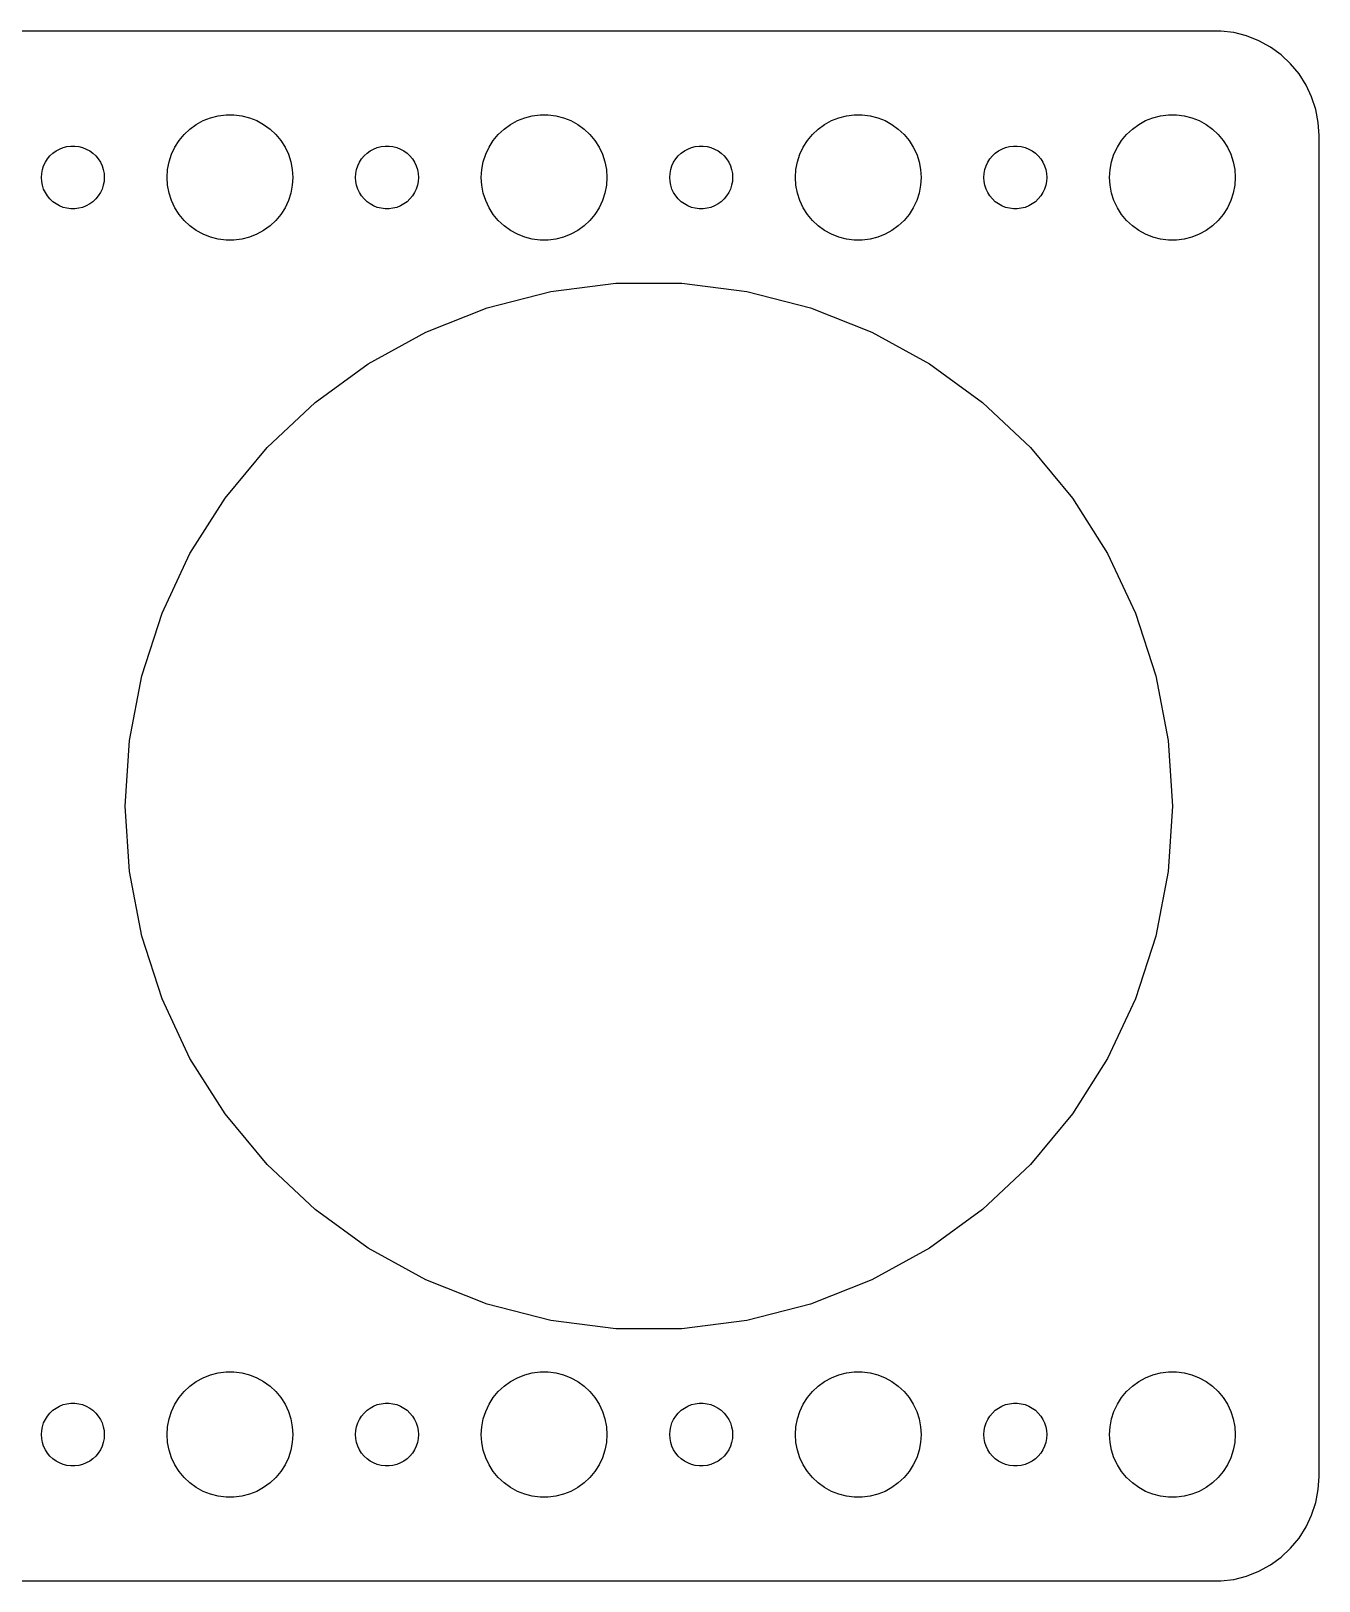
# Model space of a CAD drawing. Header units: metres. Extents: x -142 to 142, y -37 to 37.
# Drawn here: x 80.5 to 142, y -37 to 37 of the extents above; entities that cross this region are included whole.
import ezdxf

# ---------------------------------------------------------------- set-up
doc = ezdxf.new("R2010")
doc.units = ezdxf.units.M

msp = doc.modelspace()

# ---------------------------------------------------------------- linework, layer by layer
for p, q in [((137.314, 36.9901), (-137.314, 36.9901)), ((137.937, 36.9114), (137.314, 36.9901)), ((138.545, 36.7553), (137.937, 36.9114)), ((139.129, 36.5241), (138.545, 36.7553)), ((139.679, 36.2216), (139.129, 36.5241)), ((140.187, 35.8526), (139.679, 36.2216)), ((140.645, 35.4227), (140.187, 35.8526)), ((141.045, 34.9389), (140.645, 35.4227)), ((141.382, 34.4088), (141.045, 34.9389)), ((141.649, 33.8406), (141.382, 34.4088)), ((141.843, 33.2434), (141.649, 33.8406)), ((88.3925, 32.533), (88.7227, 32.7145)), ((88.7227, 32.7145), (89.073, 32.8532)), ((89.073, 32.8532), (89.4379, 32.9469)), ((89.4379, 32.9469), (89.8116, 32.9941)), ((89.8116, 32.9941), (90.1884, 32.9941)), ((90.1884, 32.9941), (90.5621, 32.9469)), ((90.5621, 32.9469), (90.927, 32.8532)), ((90.927, 32.8532), (91.2773, 32.7145)), ((91.2773, 32.7145), (91.6075, 32.533)), ((103.393, 32.533), (103.723, 32.7145)), ((103.723, 32.7145), (104.073, 32.8532)), ((104.073, 32.8532), (104.438, 32.9469)), ((104.438, 32.9469), (104.812, 32.9941)), ((104.812, 32.9941), (105.188, 32.9941)), ((105.188, 32.9941), (105.562, 32.9469)), ((105.562, 32.9469), (105.927, 32.8532)), ((105.927, 32.8532), (106.277, 32.7145)), ((106.277, 32.7145), (106.607, 32.533)), ((118.393, 32.533), (118.723, 32.7145)), ((118.723, 32.7145), (119.073, 32.8532)), ((119.073, 32.8532), (119.438, 32.9469)), ((119.438, 32.9469), (119.812, 32.9941)), ((119.812, 32.9941), (120.188, 32.9941)), ((120.188, 32.9941), (120.562, 32.9469)), ((120.562, 32.9469), (120.927, 32.8532)), ((120.927, 32.8532), (121.277, 32.7145)), ((121.277, 32.7145), (121.607, 32.533)), ((133.393, 32.533), (133.723, 32.7145)), ((133.723, 32.7145), (134.073, 32.8532)), ((134.073, 32.8532), (134.438, 32.9469)), ((134.438, 32.9469), (134.812, 32.9941)), ((134.812, 32.9941), (135.188, 32.9941)), ((135.188, 32.9941), (135.562, 32.9469)), ((135.562, 32.9469), (135.927, 32.8532)), ((135.927, 32.8532), (136.277, 32.7145)), ((136.277, 32.7145), (136.607, 32.533)), ((141.961, 32.6267), (141.843, 33.2434)), ((142, 32), (141.961, 32.6267)), ((87.573, 31.7634), (87.8131, 32.0536)), ((87.8131, 32.0536), (88.0877, 32.3115)), ((88.0877, 32.3115), (88.3925, 32.533)), ((91.6075, 32.533), (91.9123, 32.3115)), ((91.9123, 32.3115), (92.1869, 32.0536)), ((92.1869, 32.0536), (92.427, 31.7634)), ((102.573, 31.7634), (102.813, 32.0536)), ((102.813, 32.0536), (103.088, 32.3115)), ((103.088, 32.3115), (103.393, 32.533)), ((106.607, 32.533), (106.912, 32.3115)), ((106.912, 32.3115), (107.187, 32.0536)), ((107.187, 32.0536), (107.427, 31.7634)), ((117.573, 31.7634), (117.813, 32.0536)), ((117.813, 32.0536), (118.088, 32.3115)), ((118.088, 32.3115), (118.393, 32.533)), ((121.607, 32.533), (121.912, 32.3115)), ((121.912, 32.3115), (122.187, 32.0536)), ((122.187, 32.0536), (122.427, 31.7634)), ((132.573, 31.7634), (132.813, 32.0536)), ((132.813, 32.0536), (133.088, 32.3115)), ((133.088, 32.3115), (133.393, 32.533)), ((136.607, 32.533), (136.912, 32.3115)), ((136.912, 32.3115), (137.187, 32.0536)), ((137.187, 32.0536), (137.427, 31.7634)), ((142, -32), (142, 32)), ((81.4065, 31.0268), (81.5439, 31.1558)), ((81.5439, 31.1558), (81.6963, 31.2665)), ((81.6963, 31.2665), (81.8613, 31.3572)), ((81.8613, 31.3572), (82.0365, 31.4266)), ((82.0365, 31.4266), (82.2189, 31.4734)), ((82.2189, 31.4734), (82.4058, 31.497)), ((82.4058, 31.497), (82.5942, 31.497)), ((82.5942, 31.497), (82.7811, 31.4734)), ((82.7811, 31.4734), (82.9635, 31.4266)), ((82.9635, 31.4266), (83.1387, 31.3572)), ((83.1387, 31.3572), (83.3037, 31.2665)), ((83.3037, 31.2665), (83.4561, 31.1558)), ((83.4561, 31.1558), (83.5934, 31.0268)), ((87.0943, 30.7461), (87.2107, 31.1044)), ((87.2107, 31.1044), (87.3711, 31.4453)), ((87.3711, 31.4453), (87.573, 31.7634)), ((92.427, 31.7634), (92.6289, 31.4453)), ((92.6289, 31.4453), (92.7893, 31.1044)), ((92.7893, 31.1044), (92.9057, 30.7461)), ((96.4065, 31.0268), (96.5439, 31.1558)), ((96.5439, 31.1558), (96.6963, 31.2665)), ((96.6963, 31.2665), (96.8613, 31.3572)), ((96.8613, 31.3572), (97.0365, 31.4266)), ((97.0365, 31.4266), (97.2189, 31.4734)), ((97.2189, 31.4734), (97.4058, 31.497)), ((97.4058, 31.497), (97.5942, 31.497)), ((97.5942, 31.497), (97.7811, 31.4734)), ((97.7811, 31.4734), (97.9635, 31.4266)), ((97.9635, 31.4266), (98.1387, 31.3572)), ((98.1387, 31.3572), (98.3037, 31.2665)), ((98.3037, 31.2665), (98.4561, 31.1558)), ((98.4561, 31.1558), (98.5934, 31.0268)), ((102.094, 30.7461), (102.211, 31.1044)), ((102.211, 31.1044), (102.371, 31.4453)), ((102.371, 31.4453), (102.573, 31.7634)), ((107.427, 31.7634), (107.629, 31.4453)), ((107.629, 31.4453), (107.789, 31.1044)), ((107.789, 31.1044), (107.906, 30.7461)), ((111.407, 31.0268), (111.544, 31.1558)), ((111.544, 31.1558), (111.696, 31.2665)), ((111.696, 31.2665), (111.861, 31.3572)), ((111.861, 31.3572), (112.036, 31.4266)), ((112.036, 31.4266), (112.219, 31.4734)), ((112.219, 31.4734), (112.406, 31.497)), ((112.406, 31.497), (112.594, 31.497)), ((112.594, 31.497), (112.781, 31.4734)), ((112.781, 31.4734), (112.964, 31.4266)), ((112.964, 31.4266), (113.139, 31.3572)), ((113.139, 31.3572), (113.304, 31.2665)), ((113.304, 31.2665), (113.456, 31.1558)), ((113.456, 31.1558), (113.593, 31.0268)), ((117.094, 30.7461), (117.211, 31.1044)), ((117.211, 31.1044), (117.371, 31.4453)), ((117.371, 31.4453), (117.573, 31.7634)), ((122.427, 31.7634), (122.629, 31.4453)), ((122.629, 31.4453), (122.789, 31.1044)), ((122.789, 31.1044), (122.906, 30.7461)), ((126.407, 31.0268), (126.544, 31.1558)), ((126.544, 31.1558), (126.696, 31.2665)), ((126.696, 31.2665), (126.861, 31.3572)), ((126.861, 31.3572), (127.036, 31.4266)), ((127.036, 31.4266), (127.219, 31.4734)), ((127.219, 31.4734), (127.406, 31.497)), ((127.406, 31.497), (127.594, 31.497)), ((127.594, 31.497), (127.781, 31.4734)), ((127.781, 31.4734), (127.964, 31.4266)), ((127.964, 31.4266), (128.139, 31.3572)), ((128.139, 31.3572), (128.304, 31.2665)), ((128.304, 31.2665), (128.456, 31.1558)), ((128.456, 31.1558), (128.593, 31.0268)), ((132.094, 30.7461), (132.211, 31.1044)), ((132.211, 31.1044), (132.371, 31.4453)), ((132.371, 31.4453), (132.573, 31.7634)), ((137.427, 31.7634), (137.629, 31.4453)), ((137.629, 31.4453), (137.789, 31.1044)), ((137.789, 31.1044), (137.906, 30.7461)), ((81.0118, 30.188), (81.0471, 30.373)), ((81.0471, 30.373), (81.1053, 30.5522)), ((81.1053, 30.5522), (81.1855, 30.7226)), ((81.1855, 30.7226), (81.2865, 30.8817)), ((81.2865, 30.8817), (81.4065, 31.0268)), ((83.5934, 31.0268), (83.7135, 30.8817)), ((83.7135, 30.8817), (83.8145, 30.7226)), ((83.8145, 30.7226), (83.8947, 30.5522)), ((83.8947, 30.5522), (83.9529, 30.373)), ((83.9529, 30.373), (83.9882, 30.188)), ((87, 30), (87.0237, 30.376)), ((87.0237, 30.376), (87.0943, 30.7461)), ((92.9057, 30.7461), (92.9763, 30.376)), ((92.9763, 30.376), (93, 30)), ((96.0118, 30.188), (96.0471, 30.373)), ((96.0471, 30.373), (96.1053, 30.5522)), ((96.1053, 30.5522), (96.1855, 30.7226)), ((96.1855, 30.7226), (96.2865, 30.8817)), ((96.2865, 30.8817), (96.4065, 31.0268)), ((98.5934, 31.0268), (98.7135, 30.8817)), ((98.7135, 30.8817), (98.8145, 30.7226)), ((98.8145, 30.7226), (98.8947, 30.5522)), ((98.8947, 30.5522), (98.9529, 30.373)), ((98.9529, 30.373), (98.9882, 30.188)), ((102, 30), (102.024, 30.376)), ((102.024, 30.376), (102.094, 30.7461)), ((107.906, 30.7461), (107.976, 30.376)), ((107.976, 30.376), (108, 30)), ((111.012, 30.188), (111.047, 30.373)), ((111.047, 30.373), (111.105, 30.5522)), ((111.105, 30.5522), (111.186, 30.7226)), ((111.186, 30.7226), (111.286, 30.8817)), ((111.286, 30.8817), (111.407, 31.0268)), ((113.593, 31.0268), (113.714, 30.8817)), ((113.714, 30.8817), (113.814, 30.7226)), ((113.814, 30.7226), (113.895, 30.5522)), ((113.895, 30.5522), (113.953, 30.373)), ((113.953, 30.373), (113.988, 30.188)), ((117, 30), (117.024, 30.376)), ((117.024, 30.376), (117.094, 30.7461)), ((122.906, 30.7461), (122.976, 30.376)), ((122.976, 30.376), (123, 30)), ((126.012, 30.188), (126.047, 30.373)), ((126.047, 30.373), (126.105, 30.5522)), ((126.105, 30.5522), (126.186, 30.7226)), ((126.186, 30.7226), (126.286, 30.8817)), ((126.286, 30.8817), (126.407, 31.0268)), ((128.593, 31.0268), (128.714, 30.8817)), ((128.714, 30.8817), (128.814, 30.7226)), ((128.814, 30.7226), (128.895, 30.5522)), ((128.895, 30.5522), (128.953, 30.373)), ((128.953, 30.373), (128.988, 30.188)), ((132, 30), (132.024, 30.376)), ((132.024, 30.376), (132.094, 30.7461)), ((137.906, 30.7461), (137.976, 30.376)), ((137.976, 30.376), (138, 30)), ((81, 30), (81.0118, 30.188)), ((81.0118, 29.812), (81, 30)), ((81.0471, 29.627), (81.0118, 29.812)), ((81.1053, 29.4478), (81.0471, 29.627)), ((83.9529, 29.627), (83.8947, 29.4478)), ((83.9882, 29.812), (83.9529, 29.627)), ((83.9882, 30.188), (84, 30)), ((84, 30), (83.9882, 29.812)), ((87.0237, 29.624), (87, 30)), ((87.0943, 29.2539), (87.0237, 29.624)), ((92.9763, 29.624), (92.9057, 29.2539)), ((93, 30), (92.9763, 29.624)), ((96, 30), (96.0118, 30.188)), ((96.0118, 29.812), (96, 30)), ((96.0471, 29.627), (96.0118, 29.812)), ((96.1053, 29.4478), (96.0471, 29.627)), ((98.9529, 29.627), (98.8947, 29.4478)), ((98.9882, 29.812), (98.9529, 29.627)), ((98.9882, 30.188), (99, 30)), ((99, 30), (98.9882, 29.812)), ((102.024, 29.624), (102, 30)), ((102.094, 29.2539), (102.024, 29.624)), ((107.976, 29.624), (107.906, 29.2539)), ((108, 30), (107.976, 29.624)), ((111, 30), (111.012, 30.188)), ((111.012, 29.812), (111, 30)), ((111.047, 29.627), (111.012, 29.812)), ((111.105, 29.4478), (111.047, 29.627)), ((113.953, 29.627), (113.895, 29.4478)), ((113.988, 29.812), (113.953, 29.627)), ((113.988, 30.188), (114, 30)), ((114, 30), (113.988, 29.812)), ((117.024, 29.624), (117, 30)), ((117.094, 29.2539), (117.024, 29.624)), ((122.976, 29.624), (122.906, 29.2539)), ((123, 30), (122.976, 29.624)), ((126, 30), (126.012, 30.188)), ((126.012, 29.812), (126, 30)), ((126.047, 29.627), (126.012, 29.812)), ((126.105, 29.4478), (126.047, 29.627)), ((128.953, 29.627), (128.895, 29.4478)), ((128.988, 29.812), (128.953, 29.627)), ((128.988, 30.188), (129, 30)), ((129, 30), (128.988, 29.812)), ((132.024, 29.624), (132, 30)), ((132.094, 29.2539), (132.024, 29.624)), ((137.976, 29.624), (137.906, 29.2539)), ((138, 30), (137.976, 29.624)), ((81.1855, 29.2774), (81.1053, 29.4478)), ((81.2865, 29.1183), (81.1855, 29.2774)), ((81.4065, 28.9732), (81.2865, 29.1183)), ((81.5439, 28.8442), (81.4065, 28.9732)), ((83.5934, 28.9732), (83.4561, 28.8442)), ((83.7135, 29.1183), (83.5934, 28.9732)), ((83.8145, 29.2774), (83.7135, 29.1183)), ((83.8947, 29.4478), (83.8145, 29.2774)), ((87.2107, 28.8956), (87.0943, 29.2539)), ((87.3711, 28.5547), (87.2107, 28.8956)), ((92.7893, 28.8956), (92.6289, 28.5547)), ((92.9057, 29.2539), (92.7893, 28.8956)), ((96.1855, 29.2774), (96.1053, 29.4478)), ((96.2865, 29.1183), (96.1855, 29.2774)), ((96.4065, 28.9732), (96.2865, 29.1183)), ((96.5439, 28.8442), (96.4065, 28.9732)), ((98.5934, 28.9732), (98.4561, 28.8442)), ((98.7135, 29.1183), (98.5934, 28.9732)), ((98.8145, 29.2774), (98.7135, 29.1183)), ((98.8947, 29.4478), (98.8145, 29.2774)), ((102.211, 28.8956), (102.094, 29.2539)), ((102.371, 28.5547), (102.211, 28.8956)), ((107.789, 28.8956), (107.629, 28.5547)), ((107.906, 29.2539), (107.789, 28.8956)), ((111.186, 29.2774), (111.105, 29.4478)), ((111.286, 29.1183), (111.186, 29.2774)), ((111.407, 28.9732), (111.286, 29.1183)), ((111.544, 28.8442), (111.407, 28.9732)), ((113.593, 28.9732), (113.456, 28.8442)), ((113.714, 29.1183), (113.593, 28.9732)), ((113.814, 29.2774), (113.714, 29.1183)), ((113.895, 29.4478), (113.814, 29.2774)), ((117.211, 28.8956), (117.094, 29.2539)), ((117.371, 28.5547), (117.211, 28.8956)), ((122.789, 28.8956), (122.629, 28.5547)), ((122.906, 29.2539), (122.789, 28.8956)), ((126.186, 29.2774), (126.105, 29.4478)), ((126.286, 29.1183), (126.186, 29.2774)), ((126.407, 28.9732), (126.286, 29.1183)), ((126.544, 28.8442), (126.407, 28.9732)), ((128.593, 28.9732), (128.456, 28.8442)), ((128.714, 29.1183), (128.593, 28.9732)), ((128.814, 29.2774), (128.714, 29.1183)), ((128.895, 29.4478), (128.814, 29.2774)), ((132.211, 28.8956), (132.094, 29.2539)), ((132.371, 28.5547), (132.211, 28.8956)), ((137.789, 28.8956), (137.629, 28.5547)), ((137.906, 29.2539), (137.789, 28.8956)), ((81.6963, 28.7335), (81.5439, 28.8442)), ((81.8613, 28.6427), (81.6963, 28.7335)), ((82.0365, 28.5734), (81.8613, 28.6427)), ((82.2189, 28.5266), (82.0365, 28.5734)), ((82.4058, 28.503), (82.2189, 28.5266)), ((82.5942, 28.503), (82.4058, 28.503)), ((82.7811, 28.5266), (82.5942, 28.503)), ((82.9635, 28.5734), (82.7811, 28.5266)), ((83.1387, 28.6427), (82.9635, 28.5734)), ((83.3037, 28.7335), (83.1387, 28.6427)), ((83.4561, 28.8442), (83.3037, 28.7335)), ((87.573, 28.2366), (87.3711, 28.5547)), ((87.8131, 27.9464), (87.573, 28.2366)), ((92.427, 28.2366), (92.1869, 27.9464)), ((92.6289, 28.5547), (92.427, 28.2366)), ((96.6963, 28.7335), (96.5439, 28.8442)), ((96.8613, 28.6427), (96.6963, 28.7335)), ((97.0365, 28.5734), (96.8613, 28.6427)), ((97.2189, 28.5266), (97.0365, 28.5734)), ((97.4058, 28.503), (97.2189, 28.5266)), ((97.5942, 28.503), (97.4058, 28.503)), ((97.7811, 28.5266), (97.5942, 28.503)), ((97.9635, 28.5734), (97.7811, 28.5266)), ((98.1387, 28.6427), (97.9635, 28.5734)), ((98.3037, 28.7335), (98.1387, 28.6427)), ((98.4561, 28.8442), (98.3037, 28.7335)), ((102.573, 28.2366), (102.371, 28.5547)), ((102.813, 27.9464), (102.573, 28.2366)), ((107.427, 28.2366), (107.187, 27.9464)), ((107.629, 28.5547), (107.427, 28.2366)), ((111.696, 28.7335), (111.544, 28.8442)), ((111.861, 28.6427), (111.696, 28.7335)), ((112.036, 28.5734), (111.861, 28.6427)), ((112.219, 28.5266), (112.036, 28.5734)), ((112.406, 28.503), (112.219, 28.5266)), ((112.594, 28.503), (112.406, 28.503)), ((112.781, 28.5266), (112.594, 28.503)), ((112.964, 28.5734), (112.781, 28.5266)), ((113.139, 28.6427), (112.964, 28.5734)), ((113.304, 28.7335), (113.139, 28.6427)), ((113.456, 28.8442), (113.304, 28.7335)), ((117.573, 28.2366), (117.371, 28.5547)), ((117.813, 27.9464), (117.573, 28.2366)), ((122.427, 28.2366), (122.187, 27.9464)), ((122.629, 28.5547), (122.427, 28.2366)), ((126.696, 28.7335), (126.544, 28.8442)), ((126.861, 28.6427), (126.696, 28.7335)), ((127.036, 28.5734), (126.861, 28.6427)), ((127.219, 28.5266), (127.036, 28.5734)), ((127.406, 28.503), (127.219, 28.5266)), ((127.594, 28.503), (127.406, 28.503)), ((127.781, 28.5266), (127.594, 28.503)), ((127.964, 28.5734), (127.781, 28.5266)), ((128.139, 28.6427), (127.964, 28.5734)), ((128.304, 28.7335), (128.139, 28.6427)), ((128.456, 28.8442), (128.304, 28.7335)), ((132.573, 28.2366), (132.371, 28.5547)), ((132.813, 27.9464), (132.573, 28.2366)), ((137.427, 28.2366), (137.187, 27.9464)), ((137.629, 28.5547), (137.427, 28.2366)), ((88.0877, 27.6884), (87.8131, 27.9464)), ((88.3925, 27.467), (88.0877, 27.6884)), ((88.7227, 27.2855), (88.3925, 27.467)), ((91.6075, 27.467), (91.2773, 27.2855)), ((91.9123, 27.6884), (91.6075, 27.467)), ((92.1869, 27.9464), (91.9123, 27.6884)), ((103.088, 27.6884), (102.813, 27.9464)), ((103.393, 27.467), (103.088, 27.6884)), ((103.723, 27.2855), (103.393, 27.467)), ((106.607, 27.467), (106.277, 27.2855)), ((106.912, 27.6884), (106.607, 27.467)), ((107.187, 27.9464), (106.912, 27.6884)), ((118.088, 27.6884), (117.813, 27.9464)), ((118.393, 27.467), (118.088, 27.6884)), ((118.723, 27.2855), (118.393, 27.467)), ((121.607, 27.467), (121.277, 27.2855)), ((121.912, 27.6884), (121.607, 27.467)), ((122.187, 27.9464), (121.912, 27.6884)), ((133.088, 27.6884), (132.813, 27.9464)), ((133.393, 27.467), (133.088, 27.6884)), ((133.723, 27.2855), (133.393, 27.467)), ((136.607, 27.467), (136.277, 27.2855)), ((136.912, 27.6884), (136.607, 27.467)), ((137.187, 27.9464), (136.912, 27.6884)), ((89.073, 27.1468), (88.7227, 27.2855)), ((89.4379, 27.0531), (89.073, 27.1468)), ((89.8116, 27.0059), (89.4379, 27.0531)), ((90.1884, 27.0059), (89.8116, 27.0059)), ((90.5621, 27.0531), (90.1884, 27.0059)), ((90.927, 27.1468), (90.5621, 27.0531)), ((91.2773, 27.2855), (90.927, 27.1468)), ((104.073, 27.1468), (103.723, 27.2855)), ((104.438, 27.0531), (104.073, 27.1468)), ((104.812, 27.0059), (104.438, 27.0531)), ((105.188, 27.0059), (104.812, 27.0059)), ((105.562, 27.0531), (105.188, 27.0059)), ((105.927, 27.1468), (105.562, 27.0531)), ((106.277, 27.2855), (105.927, 27.1468)), ((119.073, 27.1468), (118.723, 27.2855)), ((119.438, 27.0531), (119.073, 27.1468)), ((119.812, 27.0059), (119.438, 27.0531)), ((120.188, 27.0059), (119.812, 27.0059)), ((120.562, 27.0531), (120.188, 27.0059)), ((120.927, 27.1468), (120.562, 27.0531)), ((121.277, 27.2855), (120.927, 27.1468)), ((134.073, 27.1468), (133.723, 27.2855)), ((134.438, 27.0531), (134.073, 27.1468)), ((134.812, 27.0059), (134.438, 27.0531)), ((135.188, 27.0059), (134.812, 27.0059)), ((135.562, 27.0531), (135.188, 27.0059)), ((135.927, 27.1468), (135.562, 27.0531)), ((136.277, 27.2855), (135.927, 27.1468)), ((102.275, 23.7764), (105.315, 24.5572)), ((105.315, 24.5572), (108.43, 24.9507)), ((108.43, 24.9507), (111.57, 24.9507)), ((111.57, 24.9507), (114.685, 24.5572)), ((114.685, 24.5572), (117.725, 23.7764)), ((99.3555, 22.6207), (102.275, 23.7764)), ((117.725, 23.7764), (120.644, 22.6207)), ((96.6043, 21.1082), (99.3555, 22.6207)), ((120.644, 22.6207), (123.396, 21.1082)), ((94.0644, 19.2628), (96.6043, 21.1082)), ((123.396, 21.1082), (125.936, 19.2628)), ((91.7758, 17.1137), (94.0644, 19.2628)), ((125.936, 19.2628), (128.224, 17.1137)), ((89.7746, 14.6946), (91.7758, 17.1137)), ((128.224, 17.1137), (130.225, 14.6946)), ((88.0923, 12.0438), (89.7746, 14.6946)), ((130.225, 14.6946), (131.908, 12.0438)), ((86.7556, 9.20311), (88.0923, 12.0438)), ((131.908, 12.0438), (133.244, 9.20311)), ((85.7854, 6.21724), (86.7556, 9.20311)), ((133.244, 9.20311), (134.215, 6.21724)), ((85.1971, 3.13332), (85.7854, 6.21724)), ((134.215, 6.21724), (134.803, 3.13332)), ((85, 0), (85.1971, 3.13332)), ((134.803, 3.13332), (135, 0)), ((85.1971, -3.13332), (85, 0)), ((135, 0), (134.803, -3.13332)), ((85.7854, -6.21724), (85.1971, -3.13332)), ((134.803, -3.13332), (134.215, -6.21724)), ((86.7556, -9.20311), (85.7854, -6.21724)), ((134.215, -6.21724), (133.244, -9.20311)), ((88.0923, -12.0438), (86.7556, -9.20311)), ((133.244, -9.20311), (131.908, -12.0438)), ((89.7746, -14.6946), (88.0923, -12.0438)), ((131.908, -12.0438), (130.225, -14.6946)), ((91.7758, -17.1137), (89.7746, -14.6946)), ((130.225, -14.6946), (128.224, -17.1137)), ((94.0644, -19.2628), (91.7758, -17.1137)), ((128.224, -17.1137), (125.936, -19.2628)), ((96.6043, -21.1082), (94.0644, -19.2628)), ((125.936, -19.2628), (123.396, -21.1082)), ((99.3555, -22.6207), (96.6043, -21.1082)), ((123.396, -21.1082), (120.644, -22.6207)), ((102.275, -23.7764), (99.3555, -22.6207)), ((120.644, -22.6207), (117.725, -23.7764)), ((105.315, -24.5572), (102.275, -23.7764)), ((117.725, -23.7764), (114.685, -24.5572)), ((108.43, -24.9507), (105.315, -24.5572)), ((111.57, -24.9507), (108.43, -24.9507)), ((114.685, -24.5572), (111.57, -24.9507)), ((88.3925, -27.467), (88.7227, -27.2855)), ((88.7227, -27.2855), (89.073, -27.1468)), ((89.073, -27.1468), (89.4379, -27.0531)), ((89.4379, -27.0531), (89.8116, -27.0059)), ((89.8116, -27.0059), (90.1884, -27.0059)), ((90.1884, -27.0059), (90.5621, -27.0531)), ((90.5621, -27.0531), (90.927, -27.1468)), ((90.927, -27.1468), (91.2773, -27.2855)), ((91.2773, -27.2855), (91.6075, -27.467)), ((103.393, -27.467), (103.723, -27.2855)), ((103.723, -27.2855), (104.073, -27.1468)), ((104.073, -27.1468), (104.438, -27.0531)), ((104.438, -27.0531), (104.812, -27.0059)), ((104.812, -27.0059), (105.188, -27.0059)), ((105.188, -27.0059), (105.562, -27.0531)), ((105.562, -27.0531), (105.927, -27.1468)), ((105.927, -27.1468), (106.277, -27.2855)), ((106.277, -27.2855), (106.607, -27.467)), ((118.393, -27.467), (118.723, -27.2855)), ((118.723, -27.2855), (119.073, -27.1468)), ((119.073, -27.1468), (119.438, -27.0531)), ((119.438, -27.0531), (119.812, -27.0059)), ((119.812, -27.0059), (120.188, -27.0059)), ((120.188, -27.0059), (120.562, -27.0531)), ((120.562, -27.0531), (120.927, -27.1468)), ((120.927, -27.1468), (121.277, -27.2855)), ((121.277, -27.2855), (121.607, -27.467)), ((133.393, -27.467), (133.723, -27.2855)), ((133.723, -27.2855), (134.073, -27.1468)), ((134.073, -27.1468), (134.438, -27.0531)), ((134.438, -27.0531), (134.812, -27.0059)), ((134.812, -27.0059), (135.188, -27.0059)), ((135.188, -27.0059), (135.562, -27.0531)), ((135.562, -27.0531), (135.927, -27.1468)), ((135.927, -27.1468), (136.277, -27.2855)), ((136.277, -27.2855), (136.607, -27.467)), ((87.573, -28.2366), (87.8131, -27.9464)), ((87.8131, -27.9464), (88.0877, -27.6884)), ((88.0877, -27.6884), (88.3925, -27.467)), ((91.6075, -27.467), (91.9123, -27.6884)), ((91.9123, -27.6884), (92.1869, -27.9464)), ((92.1869, -27.9464), (92.427, -28.2366)), ((102.573, -28.2366), (102.813, -27.9464)), ((102.813, -27.9464), (103.088, -27.6884)), ((103.088, -27.6884), (103.393, -27.467)), ((106.607, -27.467), (106.912, -27.6884)), ((106.912, -27.6884), (107.187, -27.9464)), ((107.187, -27.9464), (107.427, -28.2366)), ((117.573, -28.2366), (117.813, -27.9464)), ((117.813, -27.9464), (118.088, -27.6884)), ((118.088, -27.6884), (118.393, -27.467)), ((121.607, -27.467), (121.912, -27.6884)), ((121.912, -27.6884), (122.187, -27.9464)), ((122.187, -27.9464), (122.427, -28.2366)), ((132.573, -28.2366), (132.813, -27.9464)), ((132.813, -27.9464), (133.088, -27.6884)), ((133.088, -27.6884), (133.393, -27.467)), ((136.607, -27.467), (136.912, -27.6884)), ((136.912, -27.6884), (137.187, -27.9464)), ((137.187, -27.9464), (137.427, -28.2366)), ((81.4065, -28.9732), (81.5439, -28.8442)), ((81.5439, -28.8442), (81.6963, -28.7335)), ((81.6963, -28.7335), (81.8613, -28.6427)), ((81.8613, -28.6427), (82.0365, -28.5734)), ((82.0365, -28.5734), (82.2189, -28.5266)), ((82.2189, -28.5266), (82.4058, -28.503)), ((82.4058, -28.503), (82.5942, -28.503)), ((82.5942, -28.503), (82.7811, -28.5266)), ((82.7811, -28.5266), (82.9635, -28.5734)), ((82.9635, -28.5734), (83.1387, -28.6427)), ((83.1387, -28.6427), (83.3037, -28.7335)), ((83.3037, -28.7335), (83.4561, -28.8442)), ((83.4561, -28.8442), (83.5934, -28.9732)), ((87.2107, -28.8956), (87.3711, -28.5547)), ((87.3711, -28.5547), (87.573, -28.2366)), ((92.427, -28.2366), (92.6289, -28.5547)), ((92.6289, -28.5547), (92.7893, -28.8956)), ((96.4065, -28.9732), (96.5439, -28.8442)), ((96.5439, -28.8442), (96.6963, -28.7335)), ((96.6963, -28.7335), (96.8613, -28.6427)), ((96.8613, -28.6427), (97.0365, -28.5734)), ((97.0365, -28.5734), (97.2189, -28.5266)), ((97.2189, -28.5266), (97.4058, -28.503)), ((97.4058, -28.503), (97.5942, -28.503)), ((97.5942, -28.503), (97.7811, -28.5266)), ((97.7811, -28.5266), (97.9635, -28.5734)), ((97.9635, -28.5734), (98.1387, -28.6427)), ((98.1387, -28.6427), (98.3037, -28.7335)), ((98.3037, -28.7335), (98.4561, -28.8442)), ((98.4561, -28.8442), (98.5934, -28.9732)), ((102.211, -28.8956), (102.371, -28.5547)), ((102.371, -28.5547), (102.573, -28.2366)), ((107.427, -28.2366), (107.629, -28.5547)), ((107.629, -28.5547), (107.789, -28.8956)), ((111.407, -28.9732), (111.544, -28.8442)), ((111.544, -28.8442), (111.696, -28.7335)), ((111.696, -28.7335), (111.861, -28.6427)), ((111.861, -28.6427), (112.036, -28.5734)), ((112.036, -28.5734), (112.219, -28.5266)), ((112.219, -28.5266), (112.406, -28.503)), ((112.406, -28.503), (112.594, -28.503)), ((112.594, -28.503), (112.781, -28.5266)), ((112.781, -28.5266), (112.964, -28.5734)), ((112.964, -28.5734), (113.139, -28.6427)), ((113.139, -28.6427), (113.304, -28.7335)), ((113.304, -28.7335), (113.456, -28.8442)), ((113.456, -28.8442), (113.593, -28.9732)), ((117.211, -28.8956), (117.371, -28.5547)), ((117.371, -28.5547), (117.573, -28.2366)), ((122.427, -28.2366), (122.629, -28.5547)), ((122.629, -28.5547), (122.789, -28.8956)), ((126.407, -28.9732), (126.544, -28.8442)), ((126.544, -28.8442), (126.696, -28.7335)), ((126.696, -28.7335), (126.861, -28.6427)), ((126.861, -28.6427), (127.036, -28.5734)), ((127.036, -28.5734), (127.219, -28.5266)), ((127.219, -28.5266), (127.406, -28.503)), ((127.406, -28.503), (127.594, -28.503)), ((127.594, -28.503), (127.781, -28.5266)), ((127.781, -28.5266), (127.964, -28.5734)), ((127.964, -28.5734), (128.139, -28.6427)), ((128.139, -28.6427), (128.304, -28.7335)), ((128.304, -28.7335), (128.456, -28.8442)), ((128.456, -28.8442), (128.593, -28.9732)), ((132.211, -28.8956), (132.371, -28.5547)), ((132.371, -28.5547), (132.573, -28.2366)), ((137.427, -28.2366), (137.629, -28.5547)), ((137.629, -28.5547), (137.789, -28.8956)), ((81.0471, -29.627), (81.1053, -29.4478)), ((81.1053, -29.4478), (81.1855, -29.2774)), ((81.1855, -29.2774), (81.2865, -29.1183)), ((81.2865, -29.1183), (81.4065, -28.9732)), ((83.5934, -28.9732), (83.7135, -29.1183)), ((83.7135, -29.1183), (83.8145, -29.2774)), ((83.8145, -29.2774), (83.8947, -29.4478)), ((83.8947, -29.4478), (83.9529, -29.627)), ((87.0237, -29.624), (87.0943, -29.2539)), ((87.0943, -29.2539), (87.2107, -28.8956)), ((92.7893, -28.8956), (92.9057, -29.2539)), ((92.9057, -29.2539), (92.9763, -29.624)), ((96.0471, -29.627), (96.1053, -29.4478)), ((96.1053, -29.4478), (96.1855, -29.2774)), ((96.1855, -29.2774), (96.2865, -29.1183)), ((96.2865, -29.1183), (96.4065, -28.9732)), ((98.5934, -28.9732), (98.7135, -29.1183)), ((98.7135, -29.1183), (98.8145, -29.2774)), ((98.8145, -29.2774), (98.8947, -29.4478)), ((98.8947, -29.4478), (98.9529, -29.627)), ((102.024, -29.624), (102.094, -29.2539)), ((102.094, -29.2539), (102.211, -28.8956)), ((107.789, -28.8956), (107.906, -29.2539)), ((107.906, -29.2539), (107.976, -29.624)), ((111.047, -29.627), (111.105, -29.4478)), ((111.105, -29.4478), (111.186, -29.2774)), ((111.186, -29.2774), (111.286, -29.1183)), ((111.286, -29.1183), (111.407, -28.9732)), ((113.593, -28.9732), (113.714, -29.1183)), ((113.714, -29.1183), (113.814, -29.2774)), ((113.814, -29.2774), (113.895, -29.4478)), ((113.895, -29.4478), (113.953, -29.627)), ((117.024, -29.624), (117.094, -29.2539)), ((117.094, -29.2539), (117.211, -28.8956)), ((122.789, -28.8956), (122.906, -29.2539)), ((122.906, -29.2539), (122.976, -29.624)), ((126.047, -29.627), (126.105, -29.4478)), ((126.105, -29.4478), (126.186, -29.2774)), ((126.186, -29.2774), (126.286, -29.1183)), ((126.286, -29.1183), (126.407, -28.9732)), ((128.593, -28.9732), (128.714, -29.1183)), ((128.714, -29.1183), (128.814, -29.2774)), ((128.814, -29.2774), (128.895, -29.4478)), ((128.895, -29.4478), (128.953, -29.627)), ((132.024, -29.624), (132.094, -29.2539)), ((132.094, -29.2539), (132.211, -28.8956)), ((137.789, -28.8956), (137.906, -29.2539)), ((137.906, -29.2539), (137.976, -29.624)), ((81, -30), (81.0118, -29.812)), ((81.0118, -30.188), (81, -30)), ((81.0118, -29.812), (81.0471, -29.627)), ((81.0471, -30.373), (81.0118, -30.188)), ((83.9529, -29.627), (83.9882, -29.812)), ((83.9882, -30.188), (83.9529, -30.373)), ((83.9882, -29.812), (84, -30)), ((84, -30), (83.9882, -30.188)), ((87, -30), (87.0237, -29.624)), ((87.0237, -30.376), (87, -30)), ((92.9763, -29.624), (93, -30)), ((93, -30), (92.9763, -30.376)), ((96, -30), (96.0118, -29.812)), ((96.0118, -30.188), (96, -30)), ((96.0118, -29.812), (96.0471, -29.627)), ((96.0471, -30.373), (96.0118, -30.188)), ((98.9529, -29.627), (98.9882, -29.812)), ((98.9882, -30.188), (98.9529, -30.373)), ((98.9882, -29.812), (99, -30)), ((99, -30), (98.9882, -30.188)), ((102, -30), (102.024, -29.624)), ((102.024, -30.376), (102, -30)), ((107.976, -29.624), (108, -30)), ((108, -30), (107.976, -30.376)), ((111, -30), (111.012, -29.812)), ((111.012, -30.188), (111, -30)), ((111.012, -29.812), (111.047, -29.627)), ((111.047, -30.373), (111.012, -30.188)), ((113.953, -29.627), (113.988, -29.812)), ((113.988, -30.188), (113.953, -30.373)), ((113.988, -29.812), (114, -30)), ((114, -30), (113.988, -30.188)), ((117, -30), (117.024, -29.624)), ((117.024, -30.376), (117, -30)), ((122.976, -29.624), (123, -30)), ((123, -30), (122.976, -30.376)), ((126, -30), (126.012, -29.812)), ((126.012, -30.188), (126, -30)), ((126.012, -29.812), (126.047, -29.627)), ((126.047, -30.373), (126.012, -30.188)), ((128.953, -29.627), (128.988, -29.812)), ((128.988, -30.188), (128.953, -30.373)), ((128.988, -29.812), (129, -30)), ((129, -30), (128.988, -30.188)), ((132, -30), (132.024, -29.624)), ((132.024, -30.376), (132, -30)), ((137.976, -29.624), (138, -30)), ((138, -30), (137.976, -30.376)), ((81.1053, -30.5522), (81.0471, -30.373)), ((81.1855, -30.7226), (81.1053, -30.5522)), ((81.2865, -30.8817), (81.1855, -30.7226)), ((81.4065, -31.0268), (81.2865, -30.8817)), ((81.5439, -31.1558), (81.4065, -31.0268)), ((83.5934, -31.0268), (83.4561, -31.1558)), ((83.7135, -30.8817), (83.5934, -31.0268)), ((83.8145, -30.7226), (83.7135, -30.8817)), ((83.8947, -30.5522), (83.8145, -30.7226)), ((83.9529, -30.373), (83.8947, -30.5522)), ((87.0943, -30.7461), (87.0237, -30.376)), ((87.2107, -31.1044), (87.0943, -30.7461)), ((92.9057, -30.7461), (92.7893, -31.1044)), ((92.9763, -30.376), (92.9057, -30.7461)), ((96.1053, -30.5522), (96.0471, -30.373)), ((96.1855, -30.7226), (96.1053, -30.5522)), ((96.2865, -30.8817), (96.1855, -30.7226)), ((96.4065, -31.0268), (96.2865, -30.8817)), ((96.5439, -31.1558), (96.4065, -31.0268)), ((98.5934, -31.0268), (98.4561, -31.1558)), ((98.7135, -30.8817), (98.5934, -31.0268)), ((98.8145, -30.7226), (98.7135, -30.8817)), ((98.8947, -30.5522), (98.8145, -30.7226)), ((98.9529, -30.373), (98.8947, -30.5522)), ((102.094, -30.7461), (102.024, -30.376)), ((102.211, -31.1044), (102.094, -30.7461)), ((107.906, -30.7461), (107.789, -31.1044)), ((107.976, -30.376), (107.906, -30.7461)), ((111.105, -30.5522), (111.047, -30.373)), ((111.186, -30.7226), (111.105, -30.5522)), ((111.286, -30.8817), (111.186, -30.7226)), ((111.407, -31.0268), (111.286, -30.8817)), ((111.544, -31.1558), (111.407, -31.0268)), ((113.593, -31.0268), (113.456, -31.1558)), ((113.714, -30.8817), (113.593, -31.0268)), ((113.814, -30.7226), (113.714, -30.8817)), ((113.895, -30.5522), (113.814, -30.7226)), ((113.953, -30.373), (113.895, -30.5522)), ((117.094, -30.7461), (117.024, -30.376)), ((117.211, -31.1044), (117.094, -30.7461)), ((122.906, -30.7461), (122.789, -31.1044)), ((122.976, -30.376), (122.906, -30.7461)), ((126.105, -30.5522), (126.047, -30.373)), ((126.186, -30.7226), (126.105, -30.5522)), ((126.286, -30.8817), (126.186, -30.7226)), ((126.407, -31.0268), (126.286, -30.8817)), ((126.544, -31.1558), (126.407, -31.0268)), ((128.593, -31.0268), (128.456, -31.1558)), ((128.714, -30.8817), (128.593, -31.0268)), ((128.814, -30.7226), (128.714, -30.8817)), ((128.895, -30.5522), (128.814, -30.7226)), ((128.953, -30.373), (128.895, -30.5522)), ((132.094, -30.7461), (132.024, -30.376)), ((132.211, -31.1044), (132.094, -30.7461)), ((137.906, -30.7461), (137.789, -31.1044)), ((137.976, -30.376), (137.906, -30.7461)), ((81.6963, -31.2665), (81.5439, -31.1558)), ((81.8613, -31.3572), (81.6963, -31.2665)), ((82.0365, -31.4266), (81.8613, -31.3572)), ((82.2189, -31.4734), (82.0365, -31.4266)), ((82.4058, -31.497), (82.2189, -31.4734)), ((82.5942, -31.497), (82.4058, -31.497)), ((82.7811, -31.4734), (82.5942, -31.497)), ((82.9635, -31.4266), (82.7811, -31.4734)), ((83.1387, -31.3572), (82.9635, -31.4266)), ((83.3037, -31.2665), (83.1387, -31.3572)), ((83.4561, -31.1558), (83.3037, -31.2665)), ((87.3711, -31.4453), (87.2107, -31.1044)), ((87.573, -31.7634), (87.3711, -31.4453)), ((87.8131, -32.0536), (87.573, -31.7634)), ((92.427, -31.7634), (92.1869, -32.0536)), ((92.6289, -31.4453), (92.427, -31.7634)), ((92.7893, -31.1044), (92.6289, -31.4453)), ((96.6963, -31.2665), (96.5439, -31.1558)), ((96.8613, -31.3572), (96.6963, -31.2665)), ((97.0365, -31.4266), (96.8613, -31.3572)), ((97.2189, -31.4734), (97.0365, -31.4266)), ((97.4058, -31.497), (97.2189, -31.4734)), ((97.5942, -31.497), (97.4058, -31.497)), ((97.7811, -31.4734), (97.5942, -31.497)), ((97.9635, -31.4266), (97.7811, -31.4734)), ((98.1387, -31.3572), (97.9635, -31.4266)), ((98.3037, -31.2665), (98.1387, -31.3572)), ((98.4561, -31.1558), (98.3037, -31.2665)), ((102.371, -31.4453), (102.211, -31.1044)), ((102.573, -31.7634), (102.371, -31.4453)), ((102.813, -32.0536), (102.573, -31.7634)), ((107.427, -31.7634), (107.187, -32.0536)), ((107.629, -31.4453), (107.427, -31.7634)), ((107.789, -31.1044), (107.629, -31.4453)), ((111.696, -31.2665), (111.544, -31.1558)), ((111.861, -31.3572), (111.696, -31.2665)), ((112.036, -31.4266), (111.861, -31.3572)), ((112.219, -31.4734), (112.036, -31.4266)), ((112.406, -31.497), (112.219, -31.4734)), ((112.594, -31.497), (112.406, -31.497)), ((112.781, -31.4734), (112.594, -31.497)), ((112.964, -31.4266), (112.781, -31.4734)), ((113.139, -31.3572), (112.964, -31.4266)), ((113.304, -31.2665), (113.139, -31.3572)), ((113.456, -31.1558), (113.304, -31.2665)), ((117.371, -31.4453), (117.211, -31.1044)), ((117.573, -31.7634), (117.371, -31.4453)), ((117.813, -32.0536), (117.573, -31.7634)), ((122.427, -31.7634), (122.187, -32.0536)), ((122.629, -31.4453), (122.427, -31.7634)), ((122.789, -31.1044), (122.629, -31.4453)), ((126.696, -31.2665), (126.544, -31.1558)), ((126.861, -31.3572), (126.696, -31.2665)), ((127.036, -31.4266), (126.861, -31.3572)), ((127.219, -31.4734), (127.036, -31.4266)), ((127.406, -31.497), (127.219, -31.4734)), ((127.594, -31.497), (127.406, -31.497)), ((127.781, -31.4734), (127.594, -31.497)), ((127.964, -31.4266), (127.781, -31.4734)), ((128.139, -31.3572), (127.964, -31.4266)), ((128.304, -31.2665), (128.139, -31.3572)), ((128.456, -31.1558), (128.304, -31.2665)), ((132.371, -31.4453), (132.211, -31.1044)), ((132.573, -31.7634), (132.371, -31.4453)), ((132.813, -32.0536), (132.573, -31.7634)), ((137.427, -31.7634), (137.187, -32.0536)), ((137.629, -31.4453), (137.427, -31.7634)), ((137.789, -31.1044), (137.629, -31.4453)), ((88.0877, -32.3115), (87.8131, -32.0536)), ((88.3925, -32.533), (88.0877, -32.3115)), ((88.7227, -32.7145), (88.3925, -32.533)), ((91.6075, -32.533), (91.2773, -32.7145)), ((91.9123, -32.3115), (91.6075, -32.533)), ((92.1869, -32.0536), (91.9123, -32.3115)), ((103.088, -32.3115), (102.813, -32.0536)), ((103.393, -32.533), (103.088, -32.3115)), ((103.723, -32.7145), (103.393, -32.533)), ((106.607, -32.533), (106.277, -32.7145)), ((106.912, -32.3115), (106.607, -32.533)), ((107.187, -32.0536), (106.912, -32.3115)), ((118.088, -32.3115), (117.813, -32.0536)), ((118.393, -32.533), (118.088, -32.3115)), ((118.723, -32.7145), (118.393, -32.533)), ((121.607, -32.533), (121.277, -32.7145)), ((121.912, -32.3115), (121.607, -32.533)), ((122.187, -32.0536), (121.912, -32.3115)), ((133.088, -32.3115), (132.813, -32.0536)), ((133.393, -32.533), (133.088, -32.3115)), ((133.723, -32.7145), (133.393, -32.533)), ((136.607, -32.533), (136.277, -32.7145)), ((136.912, -32.3115), (136.607, -32.533)), ((137.187, -32.0536), (136.912, -32.3115)), ((141.961, -32.6267), (142, -32)), ((89.073, -32.8532), (88.7227, -32.7145)), ((89.4379, -32.9469), (89.073, -32.8532)), ((89.8116, -32.9941), (89.4379, -32.9469)), ((90.1884, -32.9941), (89.8116, -32.9941)), ((90.5621, -32.9469), (90.1884, -32.9941)), ((90.927, -32.8532), (90.5621, -32.9469)), ((91.2773, -32.7145), (90.927, -32.8532)), ((104.073, -32.8532), (103.723, -32.7145)), ((104.438, -32.9469), (104.073, -32.8532)), ((104.812, -32.9941), (104.438, -32.9469)), ((105.188, -32.9941), (104.812, -32.9941)), ((105.562, -32.9469), (105.188, -32.9941)), ((105.927, -32.8532), (105.562, -32.9469)), ((106.277, -32.7145), (105.927, -32.8532)), ((119.073, -32.8532), (118.723, -32.7145)), ((119.438, -32.9469), (119.073, -32.8532)), ((119.812, -32.9941), (119.438, -32.9469)), ((120.188, -32.9941), (119.812, -32.9941)), ((120.562, -32.9469), (120.188, -32.9941)), ((120.927, -32.8532), (120.562, -32.9469)), ((121.277, -32.7145), (120.927, -32.8532)), ((134.073, -32.8532), (133.723, -32.7145)), ((134.438, -32.9469), (134.073, -32.8532)), ((134.812, -32.9941), (134.438, -32.9469)), ((135.188, -32.9941), (134.812, -32.9941)), ((135.562, -32.9469), (135.188, -32.9941)), ((135.927, -32.8532), (135.562, -32.9469)), ((136.277, -32.7145), (135.927, -32.8532)), ((141.649, -33.8406), (141.843, -33.2434)), ((141.843, -33.2434), (141.961, -32.6267)), ((141.382, -34.4088), (141.649, -33.8406)), ((141.045, -34.9389), (141.382, -34.4088)), ((140.187, -35.8526), (140.645, -35.4227)), ((140.645, -35.4227), (141.045, -34.9389)), ((139.129, -36.5241), (139.679, -36.2216)), ((139.679, -36.2216), (140.187, -35.8526)), ((-137.314, -36.9901), (137.314, -36.9901)), ((137.314, -36.9901), (137.937, -36.9114)), ((137.937, -36.9114), (138.545, -36.7553)), ((138.545, -36.7553), (139.129, -36.5241))]:
    msp.add_line(p, q)

doc.saveas('drawing.dxf')
